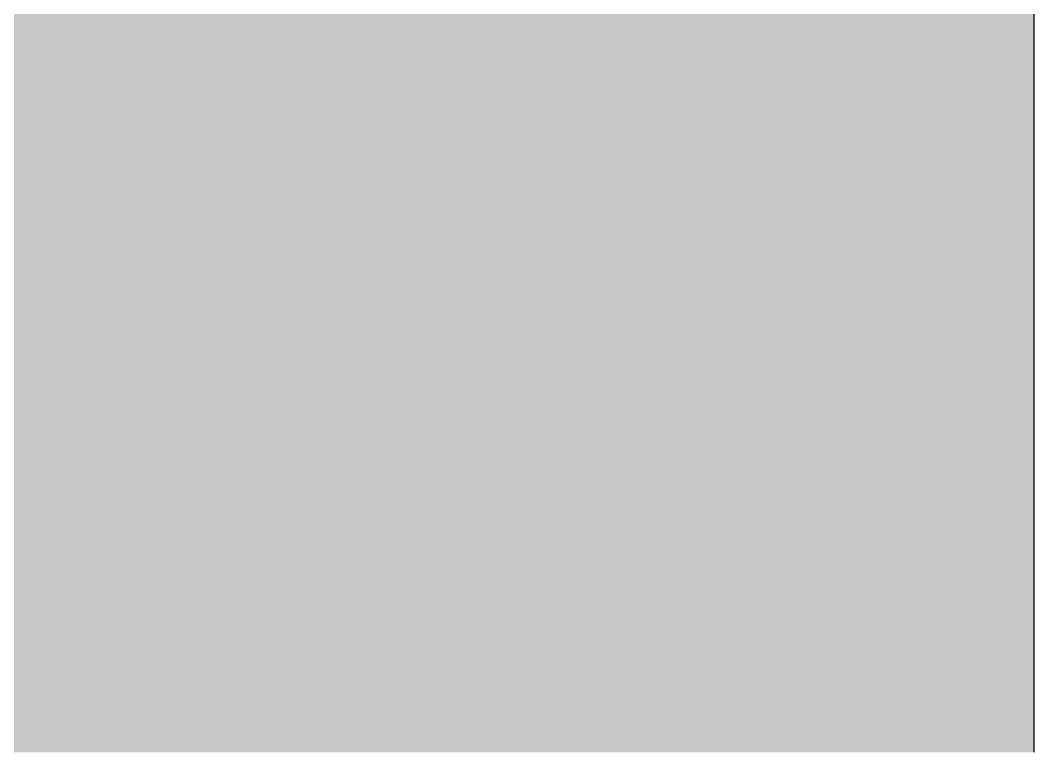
# Model space of a CAD drawing. Extents: x 0 to 428, y 0 to 297.
# Drawn here: x 304.456 to 308.232, y 27.839 to 30.557 of the extents above; entities that cross this region are included whole.
import ezdxf

# ---------------------------------------------------------------- set-up
doc = ezdxf.new("R2010")
doc.units = 0
doc.linetypes.add('CONTIN', pattern=[0])
doc.layers.get('0').update_dxf_attribs({"linetype": 'CONTIN'})
doc.layers.add('2', color=7, linetype='CONTIN')

# ---------------------------------------------------------------- blocks, each defined once
blk = doc.blocks.new('LOGO')
at = {"color": 156, "linetype": 'CONTINUOUS'}
for p, q in [((-111.768, 32.9711), (-111.768, 28.8503)), ((-111.768, 28.8503), (-111.768, 28.8485)), ((-111.768, 28.8485), (-111.768, 28.8482)), ((-111.768, 28.8482), (-111.768, 28.8464)), ((-111.768, 28.8464), (-111.768, 28.844)), ((-111.768, 28.844), (-111.768, 28.8381)), ((-111.768, 28.8381), (-111.768, 28.8339)), ((-111.768, 28.8339), (-111.768, 28.8276)), ((-111.768, 28.8276), (-111.768, 28.8214)), ((-111.768, 28.8214), (-111.768, 28.8169)), ((-111.768, 28.8169), (-111.768, 28.8162)), ((-111.768, 28.8162), (-111.768, 28.8068)), ((-111.768, 28.8068), (-111.768, 28.8023)), ((-111.768, 28.8023), (-111.768, 28.794)), ((-111.768, 28.794), (-111.768, 28.7901)), ((-111.768, 28.7901), (-111.768, 28.769)), ((-111.768, 28.769), (-111.768, 28.7651)), ((-111.768, 28.7651), (-111.768, 28.7399)), ((-111.768, 28.7399), (-111.768, 28.7315)), ((-111.768, 28.7315), (-111.768, 28.7148)), ((-111.768, 28.7148), (-111.768, 28.6899)), ((-111.768, 28.6899), (-111.768, 28.6586)), ((-111.768, 28.6586), (-111.768, 28.6461)), ((-111.768, 28.6461), (-111.768, 28.6294)), ((-111.768, 28.6294), (-111.768, 28.6268)), ((-111.768, 28.6268), (-111.768, 28.6059)), ((-111.768, 28.6059), (-111.768, 28.5705)), ((-111.768, 28.5705), (-111.768, 28.5561)), ((-111.768, 28.5561), (-111.768, 28.5415)), ((-111.768, 28.5415), (-111.768, 28.533)), ((-111.768, 28.533), (-111.768, 28.5165)), ((-111.768, 28.5165), (-111.768, 28.5038)), ((-111.768, 28.5038), (-111.768, 28.4977)), ((-111.768, 28.4977), (-111.768, 28.4913)), ((-111.768, 28.4913), (-111.768, 28.4727)), ((-111.768, 28.4727), (-111.768, 28.46)), ((-111.768, 28.46), (-111.768, 28.4476)), ((-111.768, 28.4476), (-111.768, 28.4372)), ((-111.768, 28.4372), (-111.768, 28.4205)), ((-111.768, 28.4205), (-111.768, 28.4099)), ((-111.768, 28.4099), (-111.768, 28.3961)), ((-111.768, 28.3961), (-111.768, 28.3622)), ((-111.768, 28.3622), (-111.768, 28.3434)), ((-111.768, 28.3434), (-111.768, 28.3205)), ((-111.768, 28.3205), (-111.768, 28.2905)), ((-111.768, 28.2905), (-111.768, 28.2892)), ((-111.768, 28.2892), (-111.768, 28.2704)), ((-111.768, 28.2704), (-111.768, 28.2634)), ((-111.768, 28.2634), (-111.768, 28.2537)), ((-111.768, 28.2537), (-111.768, 28.2245)), ((-111.768, 28.2245), (-111.768, 28.205)), ((-111.768, 28.205), (-111.768, 28.2037)), ((-111.768, 28.2037), (-111.768, 28.187)), ((-111.768, 28.187), (-111.768, 28.1662)), ((-111.768, 28.1662), (-111.768, 28.1341)), ((-111.768, 28.1341), (-111.768, 28.1114)), ((-111.768, 28.1114), (-111.768, 28.0635)), ((-111.768, 28.0635), (-111.768, 28.0549)), ((-111.768, 28.0549), (-111.768, 28.0405)), ((-111.768, 28.0405), (-111.768, 28.009)), ((-111.768, 28.009), (-111.768, 27.9946)), ((-111.768, 27.9946), (-111.768, 27.9613)), ((-111.768, 27.9613), (-111.768, 27.9527)), ((-111.768, 27.9527), (-111.768, 27.9446)), ((-111.768, 27.9446), (-111.768, 27.9298)), ((-111.768, 27.9298), (-111.768, 27.9133)), ((-111.768, 27.9133), (-111.768, 27.88)), ((-111.768, 27.88), (-111.768, 27.8508)), ((-111.768, 27.8508), (-111.768, 27.8485)), ((-111.768, 27.8485), (-111.768, 27.8299))]:
    blk.add_line(p, q, dxfattribs=at)
for points in [[(-135.6751, 32.9711), (-135.6751, 28.8503), (-111.768, 28.8503)], [(-120.7032, 28.8503), (-120.5789, 28.8485), (-111.768, 28.8485)], [(-120.4419, 28.8485), (-120.4279, 28.8482), (-111.768, 28.8482)], [(-120.4279, 28.8482), (-120.3292, 28.8464), (-111.768, 28.8464)], [(-119.9724, 28.8464), (-119.9556, 28.844), (-111.768, 28.844)], [(-119.9556, 28.844), (-119.9126, 28.8381), (-111.768, 28.8381)], [(-119.9126, 28.8381), (-119.8827, 28.8339), (-111.768, 28.8339)], [(-119.8827, 28.8339), (-119.7784, 28.8276), (-111.768, 28.8276)], [(-119.7784, 28.8276), (-119.6741, 28.8214), (-111.768, 28.8214)], [(-119.6741, 28.8214), (-119.5411, 28.8169), (-111.768, 28.8169)], [(-119.5411, 28.8169), (-119.5176, 28.8162), (-111.768, 28.8162)], [(-119.5176, 28.8162), (-119.3548, 28.8068), (-111.768, 28.8068)], [(-119.3548, 28.8068), (-119.3238, 28.8023), (-111.768, 28.8023)], [(-119.3238, 28.8023), (-119.2654, 28.794), (-111.768, 28.794)], [(-119.2654, 28.794), (-119.238, 28.7901), (-111.768, 28.7901)], [(-119.238, 28.7901), (-119.106, 28.769), (-111.768, 28.769)], [(-119.106, 28.769), (-119.0815, 28.7651), (-111.768, 28.7651)], [(-119.0815, 28.7651), (-118.8325, 28.7399), (-111.768, 28.7399)], [(-118.8325, 28.7399), (-118.7996, 28.7315), (-111.768, 28.7315)], [(-118.7996, 28.7315), (-118.7349, 28.7148), (-111.768, 28.7148)], [(-118.7349, 28.7148), (-118.6384, 28.6899), (-111.768, 28.6899)], [(-118.6384, 28.6899), (-118.555, 28.6586), (-111.768, 28.6586)], [(-118.555, 28.6586), (-118.411, 28.6461), (-111.768, 28.6461)], [(-118.411, 28.6461), (-118.315, 28.6294), (-111.768, 28.6294)], [(-118.315, 28.6294), (-118.3081, 28.6268), (-111.768, 28.6268)], [(-118.3081, 28.6268), (-118.2534, 28.6059), (-111.768, 28.6059)], [(-118.2534, 28.6059), (-118.1604, 28.5705), (-111.768, 28.5705)], [(-118.1604, 28.5705), (-118.1226, 28.5561), (-111.768, 28.5561)], [(-118.1226, 28.5561), (-117.9828, 28.5415), (-111.768, 28.5415)], [(-117.9828, 28.5415), (-117.9551, 28.533), (-111.768, 28.533)], [(-117.9551, 28.533), (-117.9014, 28.5165), (-111.768, 28.5165)], [(-117.9014, 28.5165), (-117.8112, 28.5038), (-111.768, 28.5038)], [(-117.8112, 28.5038), (-117.7679, 28.4977), (-111.768, 28.4977)], [(-117.7679, 28.4977), (-117.7496, 28.4913), (-111.768, 28.4913)], [(-117.7496, 28.4913), (-117.6969, 28.4727), (-111.768, 28.4727)], [(-117.6969, 28.4727), (-117.6504, 28.46), (-111.768, 28.46)], [(-117.6504, 28.46), (-117.6051, 28.4476), (-111.768, 28.4476)], [(-117.6051, 28.4476), (-117.5258, 28.4372), (-111.768, 28.4372)], [(-117.5258, 28.4372), (-117.457, 28.4205), (-111.768, 28.4205)], [(-117.457, 28.4205), (-117.3969, 28.4099), (-111.768, 28.4099)], [(-117.3969, 28.4099), (-117.3184, 28.3961), (-111.768, 28.3961)], [(-117.3184, 28.3961), (-117.2796, 28.3622), (-111.768, 28.3622)], [(-117.2796, 28.3622), (-117.1795, 28.3434), (-111.768, 28.3434)], [(-117.1795, 28.3434), (-117.0605, 28.3205), (-111.768, 28.3205)], [(-117.0605, 28.3205), (-116.9666, 28.2905), (-111.768, 28.2905)], [(-116.9666, 28.2905), (-116.9625, 28.2892), (-111.768, 28.2892)], [(-116.9625, 28.2892), (-116.902, 28.2704), (-111.768, 28.2704)], [(-116.902, 28.2704), (-116.8818, 28.2634), (-111.768, 28.2634)], [(-116.8818, 28.2634), (-116.854, 28.2537), (-111.768, 28.2537)], [(-116.854, 28.2537), (-116.7643, 28.2245), (-111.768, 28.2245)], [(-116.7643, 28.2245), (-116.7037, 28.205), (-111.768, 28.205)], [(-116.7037, 28.205), (-116.6996, 28.2037), (-111.768, 28.2037)], [(-116.6996, 28.2037), (-116.6328, 28.187), (-111.768, 28.187)], [(-116.6328, 28.187), (-116.5514, 28.1662), (-111.768, 28.1662)], [(-116.5514, 28.1662), (-116.4582, 28.1341), (-111.768, 28.1341)], [(-116.4582, 28.1341), (-116.3921, 28.1114), (-111.768, 28.1114)], [(-116.3921, 28.1114), (-116.2461, 28.0635), (-111.768, 28.0635)], [(-116.2461, 28.0635), (-116.225, 28.0549), (-111.768, 28.0549)], [(-116.225, 28.0549), (-116.1897, 28.0405), (-111.768, 28.0405)], [(-116.1897, 28.0405), (-116.1081, 28.009), (-111.768, 28.009)], [(-116.1081, 28.009), (-116.0708, 27.9946), (-111.768, 27.9946)], [(-116.0708, 27.9946), (-115.9999, 27.9613), (-111.768, 27.9613)], [(-115.9999, 27.9613), (-115.9602, 27.9527), (-111.768, 27.9527)], [(-115.9602, 27.9527), (-115.9227, 27.9446), (-111.768, 27.9446)], [(-115.9227, 27.9446), (-115.8782, 27.9298), (-111.768, 27.9298)], [(-115.8782, 27.9298), (-115.8288, 27.9133), (-111.768, 27.9133)], [(-115.8288, 27.9133), (-115.7662, 27.88), (-111.768, 27.88)], [(-115.7662, 27.88), (-115.6973, 27.8508), (-111.768, 27.8508)], [(-115.6973, 27.8508), (-115.6904, 27.8485), (-111.768, 27.8485)], [(-115.6904, 27.8485), (-115.6347, 27.8299), (-111.768, 27.8299)]]:
    blk.add_solid(points, dxfattribs=at)
at = {"color": 156, "linetype": 'CONTINUOUS', "extrusion": (0, 0, -1)}
for points in [[(135.6751, 32.9711), (111.768, 32.9711), (111.768, 28.8503)], [(120.7032, 28.8503), (111.768, 28.8503), (111.768, 28.8485)], [(120.4419, 28.8485), (111.768, 28.8485), (111.768, 28.8482)], [(120.4279, 28.8482), (111.768, 28.8482), (111.768, 28.8464)], [(119.9724, 28.8464), (111.768, 28.8464), (111.768, 28.844)], [(119.9556, 28.844), (111.768, 28.844), (111.768, 28.8381)], [(119.9126, 28.8381), (111.768, 28.8381), (111.768, 28.8339)], [(119.8827, 28.8339), (111.768, 28.8339), (111.768, 28.8276)], [(119.7784, 28.8276), (111.768, 28.8276), (111.768, 28.8214)], [(119.6741, 28.8214), (111.768, 28.8214), (111.768, 28.8169)], [(119.5411, 28.8169), (111.768, 28.8169), (111.768, 28.8162)], [(119.5176, 28.8162), (111.768, 28.8162), (111.768, 28.8068)], [(119.3548, 28.8068), (111.768, 28.8068), (111.768, 28.8023)], [(119.3238, 28.8023), (111.768, 28.8023), (111.768, 28.794)], [(119.2654, 28.794), (111.768, 28.794), (111.768, 28.7901)], [(119.238, 28.7901), (111.768, 28.7901), (111.768, 28.769)], [(119.106, 28.769), (111.768, 28.769), (111.768, 28.7651)], [(119.0815, 28.7651), (111.768, 28.7651), (111.768, 28.7399)], [(118.8325, 28.7399), (111.768, 28.7399), (111.768, 28.7315)], [(118.7996, 28.7315), (111.768, 28.7315), (111.768, 28.7148)], [(118.7349, 28.7148), (111.768, 28.7148), (111.768, 28.6899)], [(118.6384, 28.6899), (111.768, 28.6899), (111.768, 28.6586)], [(118.555, 28.6586), (111.768, 28.6586), (111.768, 28.6461)], [(118.411, 28.6461), (111.768, 28.6461), (111.768, 28.6294)], [(118.315, 28.6294), (111.768, 28.6294), (111.768, 28.6268)], [(118.3081, 28.6268), (111.768, 28.6268), (111.768, 28.6059)], [(118.2534, 28.6059), (111.768, 28.6059), (111.768, 28.5705)], [(118.1604, 28.5705), (111.768, 28.5705), (111.768, 28.5561)], [(118.1226, 28.5561), (111.768, 28.5561), (111.768, 28.5415)], [(117.9828, 28.5415), (111.768, 28.5415), (111.768, 28.533)], [(117.9551, 28.533), (111.768, 28.533), (111.768, 28.5165)], [(117.9014, 28.5165), (111.768, 28.5165), (111.768, 28.5038)], [(117.8112, 28.5038), (111.768, 28.5038), (111.768, 28.4977)], [(117.7679, 28.4977), (111.768, 28.4977), (111.768, 28.4913)], [(117.7496, 28.4913), (111.768, 28.4913), (111.768, 28.4727)], [(117.6969, 28.4727), (111.768, 28.4727), (111.768, 28.46)], [(117.6504, 28.46), (111.768, 28.46), (111.768, 28.4476)], [(117.6051, 28.4476), (111.768, 28.4476), (111.768, 28.4372)], [(117.5258, 28.4372), (111.768, 28.4372), (111.768, 28.4205)], [(117.457, 28.4205), (111.768, 28.4205), (111.768, 28.4099)], [(117.3969, 28.4099), (111.768, 28.4099), (111.768, 28.3961)], [(117.3184, 28.3961), (111.768, 28.3961), (111.768, 28.3622)], [(117.2796, 28.3622), (111.768, 28.3622), (111.768, 28.3434)], [(117.1795, 28.3434), (111.768, 28.3434), (111.768, 28.3205)], [(117.0605, 28.3205), (111.768, 28.3205), (111.768, 28.2905)], [(116.9666, 28.2905), (111.768, 28.2905), (111.768, 28.2892)], [(116.9625, 28.2892), (111.768, 28.2892), (111.768, 28.2704)], [(116.902, 28.2704), (111.768, 28.2704), (111.768, 28.2634)], [(116.8818, 28.2634), (111.768, 28.2634), (111.768, 28.2537)], [(116.854, 28.2537), (111.768, 28.2537), (111.768, 28.2245)], [(116.7643, 28.2245), (111.768, 28.2245), (111.768, 28.205)], [(116.7037, 28.205), (111.768, 28.205), (111.768, 28.2037)], [(116.6996, 28.2037), (111.768, 28.2037), (111.768, 28.187)], [(116.6328, 28.187), (111.768, 28.187), (111.768, 28.1662)], [(116.5514, 28.1662), (111.768, 28.1662), (111.768, 28.1341)], [(116.4582, 28.1341), (111.768, 28.1341), (111.768, 28.1114)], [(116.3921, 28.1114), (111.768, 28.1114), (111.768, 28.0635)], [(116.2461, 28.0635), (111.768, 28.0635), (111.768, 28.0549)], [(116.225, 28.0549), (111.768, 28.0549), (111.768, 28.0405)], [(116.1897, 28.0405), (111.768, 28.0405), (111.768, 28.009)], [(116.1081, 28.009), (111.768, 28.009), (111.768, 27.9946)], [(116.0708, 27.9946), (111.768, 27.9946), (111.768, 27.9613)], [(115.9999, 27.9613), (111.768, 27.9613), (111.768, 27.9527)], [(115.9602, 27.9527), (111.768, 27.9527), (111.768, 27.9446)], [(115.9227, 27.9446), (111.768, 27.9446), (111.768, 27.9298)], [(115.8782, 27.9298), (111.768, 27.9298), (111.768, 27.9133)], [(115.8288, 27.9133), (111.768, 27.9133), (111.768, 27.88)], [(115.7662, 27.88), (111.768, 27.88), (111.768, 27.8508)], [(115.6973, 27.8508), (111.768, 27.8508), (111.768, 27.8485)], [(115.6904, 27.8485), (111.768, 27.8485), (111.768, 27.8299)]]:
    blk.add_solid(points, dxfattribs=at)

msp = doc.modelspace()

# ---------------------------------------------------------------- block references
at = {"layer": '2'}
msp.add_blockref('LOGO', (420, 0), dxfattribs=at)

doc.saveas('drawing.dxf')
